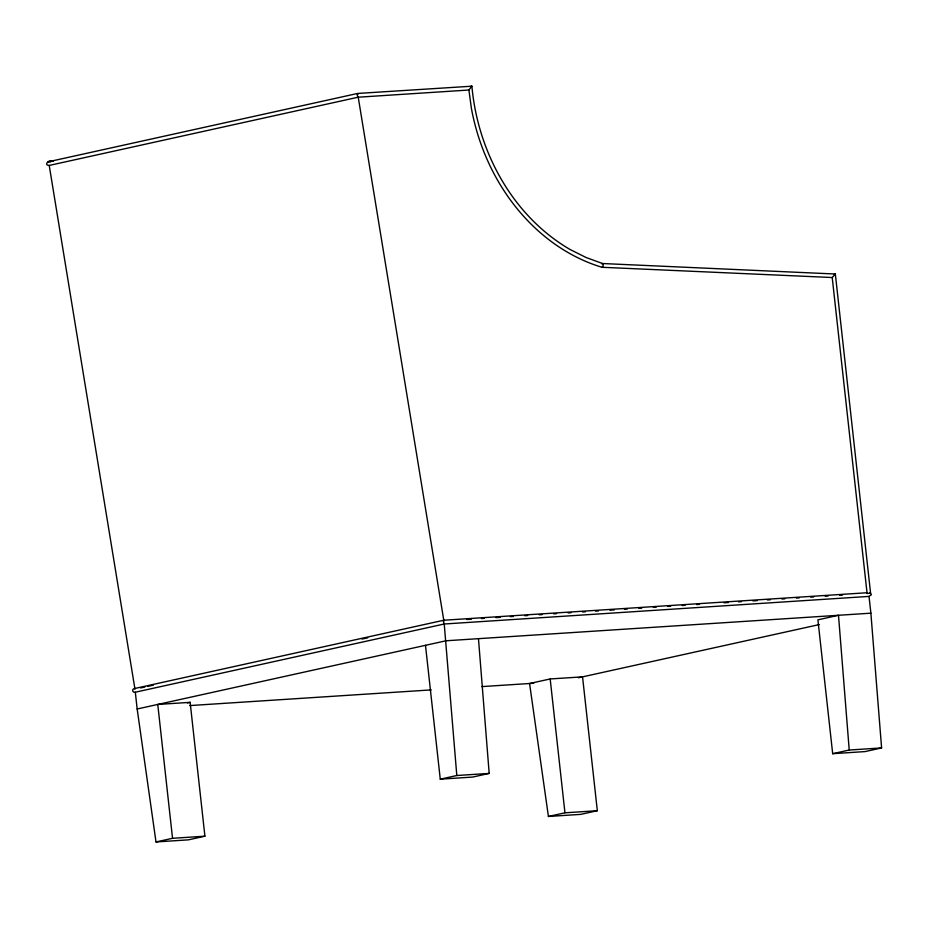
<?xml version="1.0" encoding="UTF-8"?>
<svg xmlns="http://www.w3.org/2000/svg" width="928" height="928" viewBox="0 0 928 928"><rect width="100%" height="100%" fill="white"/><g stroke="black" fill="none" stroke-linecap="round" stroke-linejoin="round"><path stroke-width="1.39" d="M48.128 161.82L357.721 93.438L471.888 86.2L468.895 90.016L358.138 97.208L49.219 165.439C43.013 165.265 49.428 158.653 53.128 161.391M471.888 86.2C477.723 151.554 512.511 215.969 570.082 249.504L586.044 257.485L602.562 263.529L835.339 274.015L832.219 277.53L601.994 267.276A193.198 161.82 77.5 0 1 471.424 108.506L468.895 90.016M470.461 86.78L471.563 86.049M834.33 274.247L835.235 273.888M835.339 274.015L870.58 593.189L869.965 593.352M867.158 592.737L443.816 620.229L443.41 621.505L444.234 623.999L869.026 596.402L871.392 594.697L869.942 592.725M443.816 620.229L134.896 688.46C131.637 688.414 132.112 693.054 135.314 692.218L444.234 623.999L456.808 775.518L440.266 779.172L425.488 645.32M140.627 687.961L144.849 687.033M147.68 686.407L153.317 685.154M362.082 639.056L367.732 637.803M155.997 841.951L172.538 838.297L157.76 704.445L190.136 702.345L204.914 836.198L188.372 839.852L155.997 841.951L137.17 708.992L446.09 640.772L870.882 613.176L881.6 747.933L865.058 751.587L832.683 753.687L817.904 619.834L838.494 615.287L849.224 750.033L832.683 753.687M187.398 702.948L190.136 702.345M582.552 676.86L550.176 678.96L529.575 683.507L548.413 816.466L580.789 814.366L597.33 810.712L582.552 676.86L819.285 624.579M578.434 677.765L581.183 677.162M478.465 638.661L489.184 773.418L472.642 777.072L440.266 779.172M548.413 816.466L564.955 812.812L597.33 810.712M867.413 593.433L870.58 593.189M49.219 165.439L134.978 689.214M467.004 619.486L471.343 619.196M481.458 618.547L484.346 618.35M495.9 617.607L500.227 617.329M510.342 616.668L513.23 616.482M524.784 615.728L527.672 615.542M539.226 614.788L542.114 614.603M553.668 613.849L556.556 613.663M568.11 612.909L570.998 612.724M582.564 611.981L585.452 611.784M595.556 611.134L598.444 610.949M609.998 610.195L614.336 609.916M624.44 609.255L627.34 609.07M638.893 608.316L641.782 608.13M653.335 607.376L656.224 607.19M667.777 606.436L670.666 606.251M682.219 605.508L685.108 605.311M696.661 604.569L699.55 604.372M724.107 602.782L728.445 602.504M738.549 601.843L741.437 601.657M752.991 600.903L757.329 600.625M767.433 599.964L770.321 599.778M781.886 599.036L784.775 598.838M796.328 598.096L799.217 597.899M810.77 597.156L813.659 596.971M825.212 596.217L828.101 596.031M839.654 595.277L842.543 595.092M189.788 705.582L431.253 689.898M481.864 686.604L533.797 683.24M456.808 775.518L489.184 773.418M849.224 750.033L881.6 747.933M172.538 838.297L204.914 836.198M48.801 161.669L50.704 161.982M358.138 97.208C357.071 96.756 356.944 92.232 358.185 94.076M358.231 97.196L443.897 620.983M869.026 596.402L870.882 613.176M832.219 277.53L867.1 593.491M550.176 678.96L564.955 812.812M135.314 692.218L137.17 708.992M601.785 263.877A1.914 0.974 -78.5 0 1 603.177 264.689A1.914 0.974 -78.5 0 1 601.994 267.252"/></g></svg>
